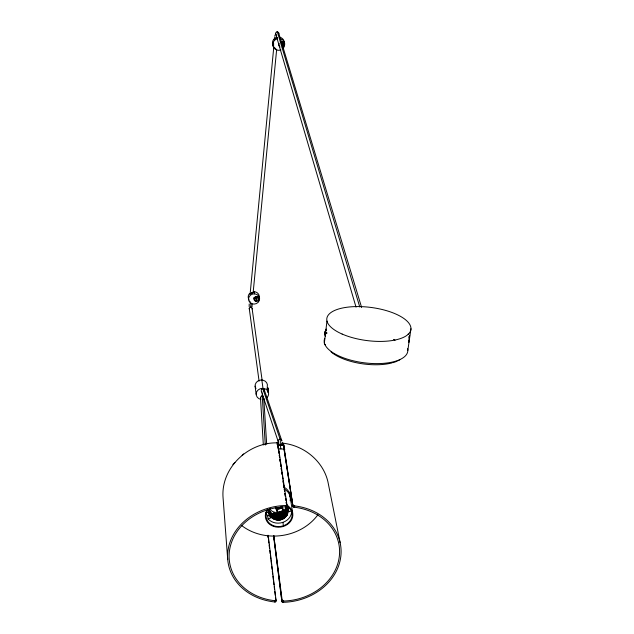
<?xml version="1.0" encoding="UTF-8"?>
<svg xmlns="http://www.w3.org/2000/svg" width="634" height="634" viewBox="0 0 634 634"><rect width="100%" height="100%" fill="white"/><g stroke="black" fill="none" stroke-linecap="round" stroke-linejoin="round"><path stroke-width="0.95" d="M252.031 306.777L252.102 304.114M249.162 306.602L249.225 303.94M409.596 335.331L409.413 338.144M325.504 333.302L325.48 335.632L325.607 332.636A7.893 7.814 77.5 0 0 325.559 333.484C324.378 334.07 325.678 336.709 324.98 333.619A7.87 7.79 77.5 0 1 325.028 332.771L325.242 331.828M409.572 336.282L409.596 335.426M274.482 39.799L274.791 37.675M326.565 333.674L326.629 332.422M267.524 389.625L267.453 390.782M267.699 389.601L267.619 390.837L267.667 390.409M267.691 389.704L267.627 390.742M269.513 509.807A9.256 8.218 -11.1 0 0 269.339 511.955A9.256 8.234 -6.9 0 0 270.845 515.965A9.256 8.163 -3.2 0 0 274.403 518.723A9.256 8.036 -1.3 0 0 279.071 519.555A9.256 7.877 -1.4 0 0 283.612 518.271A9.264 7.735 -3.2 0 0 286.719 515.426L286.814 515.26A9.875 8.48 -8.3 0 1 284.69 517.732M250.85 302.997L250.81 307.157M267.865 388.896L267.58 387.406L267.889 388.452M409.287 338.984L409.342 338.239A8.131 3.733 -2.2 0 0 409.406 337.454A7.87 6.823 22 0 0 409.406 337.082L409.382 336.709A8.131 3.741 -2.2 0 1 409.31 337.494L409.192 336.733M325.028 332.771L324.925 333.587M273.516 43.08L273.563 46.797M273.619 43.223L273.563 46.599M250.097 294.192L273.722 47.693M409.501 337.256L408.661 342.566L409.065 340.791M253.164 292.401L276.614 49.904M262.135 396.718L262.516 392.993M283.073 600.992L283.652 601.048A55.412 46.932 -8.4 0 0 339.325 556.335A55.412 46.932 -8.4 0 0 294.533 507.263A1.545 0.753 11.5 0 1 293.55 506.994A1.498 0.737 11.3 0 1 293.273 506.82A1.577 0.785 10.6 0 1 292.916 506.407L283.786 447.438A27.143 2.996 -87.2 0 0 282.407 444.6L282.574 443.142L281.9 443.206M268.301 535.999A26.866 2.813 -87.4 0 0 268.356 536.523L276.044 600.303A1.498 0.84 11.3 0 1 275.299 600.691L274.744 600.699A55.412 46.932 -8.4 0 1 229.365 551.675A55.412 46.932 -8.4 0 1 285.363 506.843A1.545 0.777 1.2 0 0 286.711 506.328L286.933 504.696L278.231 445.892A28.585 3.051 -87.2 0 0 276.923 442.857C247.957 442.326 220.751 468.154 223.049 497.579L227.709 559.481M267.294 388.42L267.286 388.927L267.326 388.19M273.793 535.69A26.858 2.908 -87.4 0 0 273.904 536.768L281.932 601.587A1.537 0.88 2.3 0 0 282.154 601.896A1.45 0.84 1.9 0 0 282.399 602.062L283.509 602.3A56.933 48.216 -8.4 0 0 340.823 556.359A56.933 48.216 -8.4 0 0 294.683 505.924A1.545 0.745 11.5 0 1 293.574 505.583M294.683 505.924L294.533 507.263L293.946 507.137A1.545 0.761 11.1 0 1 293.051 506.621L283.929 446.178A28.57 3.154 -87.2 0 0 282.574 443.142L281.544 443.221M326.97 321.081L324.362 342.923A2.425 2.187 -13.3 0 0 325.44 344.959M269.101 510.846L269.244 509.744M269.299 510.18L269.181 512.383M274.831 36.352L275.005 35.06M407.813 350.483L410.951 328.737M259.116 297.932A5.555 5.104 -8 0 0 253.735 291.688L252.443 292.868M267.334 388.515L267.58 387.556L268.206 390.251L267.873 392.351L267.936 388.745M287.448 508.23C286.497 517.082 272.335 518.438 269.173 510.33A9.423 8.377 -6.5 0 0 270.013 511.884A9.423 8.313 -3.2 0 0 274.039 515.006A9.423 8.179 -1.4 0 0 279.293 515.696L282.915 514.57A9.423 7.885 -3.4 0 0 286.536 511.155M287.511 507.652C287.844 517.178 272.477 519.325 269.228 510.766M267.366 388.301L267.556 387.398L267.382 388.166M325.733 330.924L326.177 329.236M409.263 339.135A8.131 7.045 22 0 0 409.342 338.239L409.382 336.709L409.31 337.494A8.131 7.045 22 0 0 409.223 336.884M325.813 330.433L326.264 329.165A8.163 8.076 77.5 0 0 325.036 332.692M267.223 388.032L267.389 387.54L267.54 388.88M408.613 340.807L408.716 340.331M263.506 396.583L263.094 396.179A1.617 1.347 -5.4 0 0 262.238 395.917A1.617 1.347 -5.4 0 0 261.327 396.084L260.463 397.502L263.34 444.965M325.123 331.859L325.464 331.003A8.155 8.068 77.5 0 0 325.107 332.676L325.48 332.644M287.083 507.826C286.203 511.464 282.629 513.865 279.047 514.261A9.407 8.171 -1.4 0 1 273.785 513.564L273.674 513.175L274.538 513.833A9.637 8.369 -1.4 0 0 277.747 514.332L278.556 514.309A9.439 8.044 -1.6 0 0 280.949 513.865L282.677 513.16M287.567 511.115C285.688 518.327 274.91 519.832 270.52 514.119M286.822 515.196L286.679 515.553A9.7 8.107 -3.4 0 1 284.523 517.669L283.873 518.089A9.502 8.076 -1.6 0 1 281.67 519.048C276.852 520.633 270.583 518.224 269.307 513.017M286.703 508.397L284.032 511.828L279.031 513.817A9.399 8.131 -1.4 0 1 273.745 513.104L274.482 513.397A9.637 8.369 -1.4 0 0 277.684 513.897L278.492 513.873A9.439 8.044 -1.6 0 0 280.886 513.429L282.653 512.708A9.407 7.877 -3.4 0 0 286.267 509.3A9.407 7.79 -6.3 0 0 286.893 507.897M261.382 389.633L261.256 391.091L278.263 441.7M264.101 391.249L264.053 389.498A1.617 1.514 -11.7 0 0 263.134 388.935M278.247 443.126L276.899 442.881L278.786 443.182M232.9 464.492L234.929 462.495M242.133 455.386L243.622 453.92M253.711 291.949L253.465 292.369M274.585 39.157L276.662 38.095M275.235 38.698L273.888 39.34L277.312 37.818M274.665 39.023L276.701 38.04M253.259 292.504L253.275 292.488A1.95 0.61 -11.3 0 0 253.568 292.385A1.981 0.468 -16.1 0 1 252.72 292.94M252.998 292.631L252.491 292.853M275.853 38.397L277.43 37.778M250.541 293.621L252.07 292.987M250.43 293.716L251.888 293.09M251.666 293.185L249.534 293.796L251.024 293.407M250.85 293.487L251.365 293.312M251.69 293.17L251.769 293.106M279.546 517.558L283.184 516.441A9.447 7.901 -3.4 0 0 286.814 513.025A9.447 7.806 -7.2 0 0 287.67 508.626M279.808 519.436L283.446 518.327A9.462 7.909 -3.4 0 0 287.059 514.951M269.196 510.711A9.423 8.385 -6.7 0 0 270.044 512.288A9.423 8.313 -3.2 0 0 273.983 515.394A9.423 8.155 -1.4 0 0 279.301 516.108L282.938 515.03A9.431 7.885 -3.4 0 0 286.544 511.686A9.431 7.798 -6.9 0 0 287.511 508.698M269.07 511.147C270.147 517.32 278.096 519.737 283.208 516.9A9.447 7.901 -3.4 0 0 286.822 513.556A9.455 7.814 -6.9 0 0 287.804 509.791A9.455 7.806 -9.6 0 0 287.741 509.102M276.614 38.111L277.224 37.889M276.844 38.024L277.407 37.826M269.434 512.581A9.447 8.4 -6.7 0 0 270.282 514.158A9.447 8.329 -3.2 0 0 274.229 517.273A9.447 8.171 -1.4 0 0 279.562 517.986C283.826 517.637 288.121 514.055 287.788 509.514M269.117 511.939C269.395 518.604 278.096 522.075 283.39 518.652L281.956 519.42A9.431 8.099 -8.3 0 1 271.701 517.709A9.431 8.099 -8.3 0 1 270.139 508.761M281.781 519.476L279.824 519.888A9.462 8.179 -1.4 0 1 274.482 519.151A9.462 8.337 -3.2 0 1 270.956 516.607L270.52 516.036A9.462 8.408 -6.7 0 1 269.157 512.082A9.462 8.408 -10.1 0 1 269.434 509.577M265.654 513.08L268.499 512.114A10.16 8.725 -8.3 0 0 270.9 517.899L268.063 518.866L267.691 515.854A12.981 11.158 -8.3 0 1 265.876 512.811M287.804 505.536L286.378 506.019A10.16 8.725 -8.3 0 1 288.755 511.82L291.6 510.853A13.029 11.19 -8.3 0 1 282.923 522.353L283.39 525.776M267.691 515.854L269.815 515.133M288.755 511.82L288.304 508.833L289.722 508.349M283.858 447.913A27.222 3.004 -87.2 0 0 283.2 445.226A27.365 3.019 -87.3 0 0 282.407 444.592L281.742 444.727M273.238 46.131L273.238 45.981A5.983 5.872 -32.1 0 1 273.84 39.197M277.383 38.302L274.704 37.889M325.107 332.676C325.836 332.335 325.789 333.753 325.06 333.524A8.155 8.068 77.5 0 0 325.234 335.228M285.942 506.764L285.363 506.843L285.514 505.504A1.545 0.761 1 0 0 286.568 505.25A1.498 0.761 1.8 0 0 286.79 505.092A1.585 0.808 2.2 0 0 286.94 504.799L286.933 504.696A1.545 0.785 2.2 0 1 286.56 505.258L285.514 505.504A56.933 48.216 -8.4 0 0 227.852 551.572A56.933 48.216 -8.4 0 0 274.601 601.951L274.744 600.699A1.506 0.848 11.9 0 0 275.632 600.596A1.45 0.816 11.6 0 0 275.877 600.477A1.537 0.856 10.7 0 0 276.115 600.097L275.616 601.809A1.498 0.848 12.1 0 1 274.601 601.951M276.796 38.341L276.321 38.325A4.525 0.404 -85.7 0 1 276.709 35.536M326.605 333.048L327.025 333.072M278.057 444.696L277.256 444.553L278.595 444.759M282.843 443.182C303.852 445.456 322.999 460.831 327.897 481.666L340.141 542.728M261.866 391.757L261.644 391.598M275.465 48.667L274.498 47.891M293.574 505.575L293.074 505.084A1.577 0.785 10.5 0 0 293.423 505.488A1.498 0.729 11.3 0 0 293.716 505.655M274.847 48.216L274.538 47.93L274.855 48.224A2.687 1.419 40.6 0 1 274.427 47.859M250.042 301.499L250.113 301.57A1.442 0.563 5.5 0 1 249.756 301.451M260.828 398.2L260.463 397.502M280.196 444.838L280.878 448.927M273.642 46.916L273.302 46.298M269.41 512.193L269.894 513.199M273.967 537.267L282.201 600.549A1.498 0.872 1.4 0 0 283.065 601M276.543 507.303L277.724 512.272L280.569 511.725L283.113 510.433L282.891 508.864M275.838 507.707L277.724 512.272A8.995 7.743 -8.3 0 0 283.113 510.433L281.615 506.78M275.489 507.224L277.692 512.581L275.291 507.303M282.09 506.994L283.541 510.544M281.884 507.065L283.707 511.495M264.235 389.783L281.758 440.511M262.88 388.896L280.109 439.188A5.349 0.579 -87.1 0 1 280.196 445.615M281.504 41.265L281.718 41.987M278.651 32.857L361.626 307.482M359.755 306.943L277.351 31.906A7.703 0.682 -85.7 0 0 276.995 32.017M275.687 33.808L356.039 307.141M282.051 600.224L282.075 600.335A1.537 0.88 2.2 0 0 282.296 600.644A1.45 0.84 1.8 0 0 282.55 600.81A1.506 0.896 1.2 0 0 283.652 601.056L283.509 602.3A1.498 0.888 1.4 0 1 282.399 602.07A1.498 0.856 2.3 0 1 281.9 601.476L273.777 537.965A28.276 3.067 -87.4 0 1 273.563 535.73M283.858 447.873L292.892 506.304M290.118 496.343L292.639 512.716M289.643 494.853L289.342 492.88A8.337 4.176 -22.5 0 0 288.391 491.39M256.112 298.107L256.326 301.435M278.16 447.588L279.023 453.437M279.309 455.386L279.594 457.328M279.887 459.278L280.315 462.202M280.6 464.151L280.894 466.093M281.179 468.043L281.464 469.992M281.75 471.942L282.185 474.858M282.471 476.808L282.756 478.757M283.049 480.707L283.477 483.623M283.763 485.573L284.056 487.522M284.341 489.472L284.626 491.413M284.92 493.363L285.348 496.287M285.633 498.237L285.926 500.178M286.782 506.027L286.211 502.128L286.79 506.13A1.577 0.808 2.1 0 1 286.631 506.423A1.498 0.761 1.6 0 1 286.425 506.582M278.374 449.086L278.088 447.152A27.151 2.901 -87.2 0 0 277.946 446.368M278.659 451.012L278.944 452.945M279.229 454.871L279.657 457.772M279.943 459.698L280.228 461.631M280.513 463.557L280.941 466.458M281.227 468.383L281.512 470.317M281.797 472.243L282.082 474.177M282.51 477.069L282.796 479.003M283.081 480.929L284.08 487.689M284.365 489.622L284.65 491.548M284.935 493.482L285.363 496.374M285.641 498.308L285.926 500.234M254.234 291.695L254.551 293.859M280.688 512.01L280.886 513.429M280.949 513.865L281.147 515.291M281.211 515.727L281.409 517.17M281.472 517.606L281.67 519.048M252.118 308.568L262.135 380.368M261.842 380.035L262.991 388.333M249.241 308.393L259.084 381.161M273.793 513.556L273.729 513.12A9.201 7.996 -1.3 0 0 278.302 513.928A9.201 7.846 -1.4 0 0 282.812 512.66A9.201 7.703 -3.2 0 0 285.997 509.657A9.201 7.616 -6.1 0 0 286.814 507.763M255.098 386.122L256.176 394.475M268.467 539.677L268.879 543.069M269.117 545.01L269.537 548.473M269.775 550.423L270.179 553.736M270.377 555.313L270.853 559.22M271.003 560.519L271.479 564.403M271.685 566.059L272.073 569.245M272.279 570.949L272.66 574.095M272.897 576.037L273.373 579.912M273.587 581.695L273.959 584.762M274.181 586.585L274.554 589.604M274.784 591.467L275.259 595.421M275.497 597.331L275.972 601.349A1.537 0.856 10.6 0 1 275.727 601.729A1.45 0.816 11.6 0 1 275.497 601.864M263.815 399.024L266.668 444.172M262.238 395.917L265.289 445.052M267.722 388.412L267.691 387.945L267.73 388.896M267.699 388.151L267.714 388.816M267.707 388.301L267.73 388.808M287.725 509.078L287.725 510.093M279.856 37.232A5.983 5.872 -32.1 0 1 284.309 42.882M275.465 48.731A2.687 1.419 40.6 0 1 275.108 48.485M276.757 49.246A2.108 0.856 33 0 1 276.567 49.23M274.387 47.502A3.241 1.339 44.4 0 1 274.165 47.217M283.311 42.193A2.694 2.647 -32.5 0 1 282.598 46.187M282.312 41.456A2.694 2.647 -32.5 0 1 283.026 41.899M281.274 42.264A1.347 1.323 -32.6 0 1 281.821 44.729M281.876 42.153A1.347 1.323 -32.7 0 1 282.027 44.055M281.195 41.995A2.702 2.647 -32.3 0 1 282.241 47.178M280.014 46.908A2.702 2.647 -32.3 0 1 279.198 43.247M280.283 38.666A5.999 5.896 -31.7 0 1 283.255 48.279M280.973 49.896A5.999 5.896 -31.7 0 1 273.072 46.242A5.999 5.896 -31.7 0 1 277.494 38.658M248.94 299.47A5.555 5.104 -8 0 1 249.503 293.582M258.712 297.14A2.504 2.298 -8.2 0 1 256.944 300.278A2.504 2.298 -8.2 0 1 253.893 298.257M253.901 297.893A2.504 2.298 -8.2 0 1 253.965 297.536M257.301 296.34A1.252 1.149 -8.2 0 1 256.596 298.043A1.252 1.149 -8.2 0 1 254.979 297.061M260.883 399.396A6.269 5.587 -8 0 1 256.81 391.606A6.269 5.587 -8 0 1 266.288 389.419A6.269 5.587 -8 0 1 266.415 398.112M264.735 399.055A6.269 5.587 -8 0 1 263.799 399.341M255.962 388.571A6.197 5.54 -8 0 1 260.384 380.107A6.197 5.54 -8 0 1 267.263 386.788M278.342 445.433A1.854 0.88 6.2 0 1 278.556 445.314M278.564 442.167A1.854 1.775 -20 0 1 279.396 439.291A1.854 1.775 -20 0 1 281.805 441.066M276.17 34.624A1.569 1.545 -35.7 0 1 275.933 32.572A1.569 1.545 -35.7 0 1 277.969 32.088A1.569 1.545 -35.7 0 1 278.635 34.046M249.463 301.19A1.442 0.563 5.5 0 1 249.479 300.928M249.447 309.186A1.442 1.323 -7.6 0 1 250.581 307.157A1.442 1.323 -7.6 0 1 252.007 308.972M261.612 389.363A1.617 1.514 -12 0 1 262.365 388.951M409.231 336.527A8.139 3.741 -2.2 0 1 409.406 337.082M408.161 334.031A3.994 0.753 -86.6 0 1 408.359 334.411M325.511 336.424A8.163 8.076 77.5 0 1 324.996 333.539M399.816 359.787A39.68 16.183 7.5 0 1 398.144 360.698M397.225 361.126A39.68 16.183 7.5 0 1 392.882 362.68M391.915 362.941A39.68 16.183 7.5 0 1 333.072 353.487M332.644 353.162A39.68 16.183 7.5 0 1 331.043 351.878M393.555 339.428A39.68 16.183 7.5 0 1 395.045 340.244M407.622 348.66A42.129 17.126 7.5 0 1 364.598 362.854A42.129 17.126 7.5 0 1 324.711 338.461M277.684 445.187A50.07 43.318 -8.3 0 1 283.279 445.488M277.209 444.751A49.547 42.874 -8.3 0 1 279.174 444.783M281.124 444.886A49.547 42.874 -8.3 0 1 284.048 445.155M317.959 514.705A50.292 43.461 -8.3 0 1 241.657 525.538M278.168 448.856A50.292 43.461 -8.3 0 1 284.832 449.26M273.84 538.432A28.348 3.059 -87.4 0 1 273.547 535.461M268.293 538.187A28.356 2.972 -87.4 0 1 268.016 535.215M276.923 442.849A28.792 3.075 -87.2 0 1 277.668 443.641A28.657 3.051 -87.2 0 1 278.294 446.36M284 446.645A28.641 3.162 -87.2 0 0 283.35 443.927A28.784 3.178 -87.3 0 0 282.574 443.134M273.975 537.236A26.937 2.908 -87.4 0 1 273.817 535.817M268.42 536.99A26.945 2.821 -87.4 0 1 268.277 535.579M277.28 444.497A27.373 2.924 -87.2 0 1 277.526 444.941A27.23 2.901 -87.2 0 1 277.755 445.615M277.961 446.51A27.23 2.901 -87.2 0 1 278.152 447.628M277.351 444.585A27.151 2.901 -87.2 0 1 277.621 445.155M268.23 537.719A28.284 2.964 -87.4 0 1 268.071 536.071M287.147 507.549A9.248 7.632 -9.5 0 1 287.567 509.498A9.241 7.64 -6.2 0 1 286.544 513.389A9.241 7.727 -3.2 0 1 283.343 516.393A9.241 7.87 -1.4 0 1 278.817 517.677A9.241 8.02 -1.3 0 1 274.157 516.845A9.233 8.155 -3.2 0 1 270.607 514.087A9.233 8.218 -6.9 0 1 269.101 510.085M287.289 507.636A9.225 7.632 -6.1 0 1 286.275 511.519A9.225 7.719 -3.2 0 1 283.081 514.523A9.217 7.854 -1.4 0 1 278.556 515.799A9.217 8.012 -1.3 0 1 273.912 514.974A9.217 8.139 -3.2 0 1 270.361 512.217A9.217 8.21 -6.9 0 1 269.323 510.315M285.657 506.281A9.431 8.099 -8.3 0 1 287.099 515.165M286.108 507.517A9.351 8.052 -8.3 0 1 278.35 512.526A9.351 8.052 -8.3 0 1 269.822 509.245M288.193 507.255A10.12 8.702 -8.3 0 1 288.304 508.833M282.923 522.353A13.029 11.19 -8.3 0 1 268.063 518.866M286.536 505.797A13.076 11.222 -8.3 0 1 289.809 521.322A13.076 11.222 -8.3 0 1 271.677 524.857A13.076 11.222 -8.3 0 1 268.348 509.348M286.956 505.266A13.805 11.84 -8.3 0 1 290.467 521.56A13.805 11.84 -8.3 0 1 271.463 525.491A13.805 11.84 -8.3 0 1 267.548 509.276M284.008 488.957A13.552 11.689 -8.3 0 1 290.158 500.82M284.714 517.756A10.501 9.058 -7.9 0 1 283.343 518.723M279.8 519.412A9.462 8.163 -1.4 0 1 274.538 518.747A9.462 8.337 -3.2 0 1 270.496 515.624A9.462 8.408 -6.5 0 1 269.181 512.423A9.462 8.408 -9.8 0 1 269.101 511.725M269.093 510.917A9.462 8.408 -9.8 0 1 269.363 509.197M279.546 517.534A9.439 8.155 -1.4 0 1 274.292 516.869A9.439 8.321 -3.2 0 1 270.25 513.754A9.439 8.393 -6.5 0 1 269.426 512.256M287.464 507.24A9.439 7.798 -9.6 0 1 287.527 507.929M287.464 507.414A9.431 7.798 -7.2 0 1 286.528 511.155M286.925 508.381A9.415 7.79 -6.9 0 1 286.275 509.823A9.407 7.877 -3.4 0 1 282.669 513.152M280.854 506.851A1.609 1.379 -8.4 0 1 278.025 507.454M284.294 487.292A13.52 11.666 -8.3 0 1 290.079 496.454M282.669 507.295L280.133 508.587L277.296 509.126A8.963 7.727 -8.3 0 0 282.669 507.295M255.764 298.598A1.252 1.149 -8.2 0 0 257.562 297.449A1.252 1.149 -8.2 0 0 255.621 296.617A1.252 1.149 -8.2 0 0 255.764 298.598M255.534 301.269A2.504 2.306 -8.2 0 0 259.037 298.836A2.504 2.306 -8.2 0 0 255.074 297.306A2.504 2.306 -8.2 0 0 255.534 301.269M251.793 303.71A5.571 5.12 -8 0 0 259.591 298.321A5.571 5.12 -8 0 0 250.779 294.905A5.571 5.12 -8 0 0 251.793 303.71M342.138 334.055A42.399 16.69 7.4 0 0 410.388 331.313A42.399 16.69 7.4 0 0 354.034 306.642A42.399 16.69 7.4 0 0 342.138 334.055"/></g></svg>
